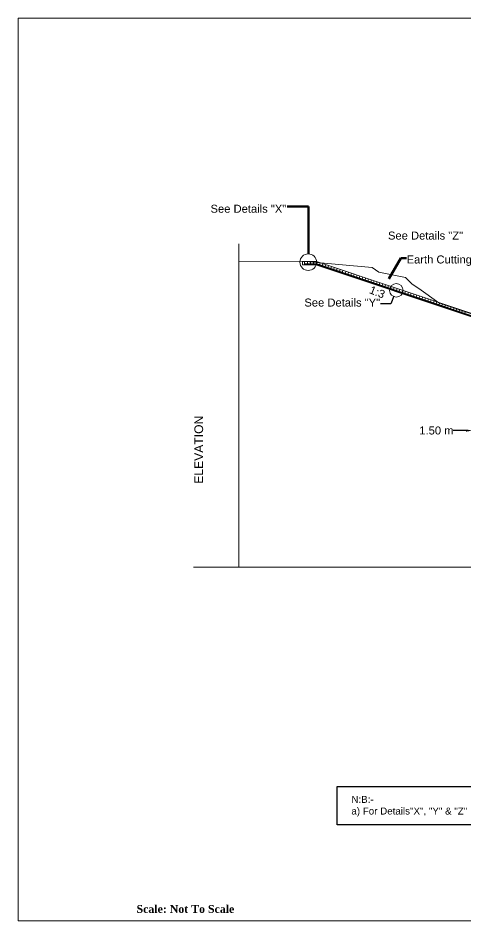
# Model space of a CAD drawing. Header units: inches. Extents: x 15 to 141071, y -30183 to 14738.
# Drawn here: x 69798.5 to 69865.6, y -9238.7 to -9103.4 of the extents above; entities that cross this region are included whole.
import ezdxf

# ---------------------------------------------------------------- set-up
doc = ezdxf.new("R2010")
doc.units = ezdxf.units.IN
doc.header["$MEASUREMENT"] = 0
doc.header["$PDMODE"] = 3
doc.layers.add('Layer1', color=7, linetype='Continuous', lineweight=13)
doc.layers.add('Long Section Labels', color=7, linetype='Continuous', lineweight=9)
doc.layers.add('LINE', color=7, linetype='Continuous')
doc.styles.get("Standard").update_dxf_attribs({"font": 'arial.ttf'})
doc.dimstyles.get("Standard").update_dxf_attribs({"dimtxt": 0.18, "dimasz": 0.18, "dimexe": 0.18, "dimexo": 0.0625, "dimgap": 0.09, "dimtad": 0, "dimtih": 1, "dimtoh": 1, "dimdec": 4, "dimzin": 0, "dimdsep": 46, "dimtxsty": 'Standard', "dimcen": 0.09, "dimadec": 0, "dimazin": 0, "dimtfac": 1, "dimtdec": 4, "dimtofl": 0, "dimtmove": 0, "dimatfit": 3, "dimfxl": 1, "dimtolj": 1, "dimtzin": 0, "dimarcsym": 0})

# ---------------------------------------------------------------- blocks, each defined once
blk = doc.blocks.new('*D80')
at = {"layer": 'Defpoints', "color": 0, "linetype": 'ByBlock', "ltscale": 0.5, "transparency": 16777216}
for p in [(69866.56, -9165.22), (69867.92, -9165.22), (69867.92, -9165.22)]:
    blk.add_point(p, dxfattribs=at)
at = {"layer": 'LINE', "color": 0, "lineweight": -2, "ltscale": 0.5, "transparency": 16777216}
for p, q in [((69866.56, -9165.22), (69866.56, -9165.04)), ((69867.92, -9165.22), (69867.92, -9165.04)), ((69865.56, -9165.22), (69863.65, -9165.22)), ((69868.92, -9165.22), (69869.92, -9165.22))]:
    blk.add_line(p, q, dxfattribs=at)
at = {"layer": 'LINE', "color": 0, "linetype": 'ByBlock', "ltscale": 0.5, "transparency": 16777216}
for points in [[(69865.56, -9165.06), (69865.56, -9165.39), (69866.56, -9165.22)], [(69868.92, -9165.06), (69868.92, -9165.39), (69867.92, -9165.22)]]:
    blk.add_solid(points, dxfattribs=at)
at = {"layer": 'LINE', "color": 0, "linetype": 'ByBlock', "lineweight": 20, "ltscale": 0.5, "transparency": 16777216, "insert": (69861.14, -9165.22), "char_height": 0.85, "attachment_point": 5}
blk.add_mtext('\\A1;{\\H1.412x;1.50 m}', dxfattribs=at)

msp = doc.modelspace()

# ---------------------------------------------------------------- linework, layer by layer
at = {"color": 0, "lineweight": 20}
for p, q in [((69831.524449, -9185.689464), (69831.524449, -9137.258809)), ((69824.766439, -9185.689464), (69981.041822, -9185.689464))]:
    msp.add_line(p, q, dxfattribs=at)
at = {"color": 0, "linetype": 'Continuous', "lineweight": 20, "ltscale": 0.5}
for p, q in [((69843.173722, -9139.911809), (69841.073722, -9139.911809)), ((69841.073722, -9140.368234), (69841.373722, -9140.368234)), ((69843.173722, -9140.211809), (69841.373722, -9140.217322)), ((69841.524449, -9139.911809), (69843.173722, -9139.911809)), ((69866.539211, -9148.116458), (69843.119923, -9140.310028)), ((69866.666658, -9148.058809), (69843.126096, -9140.211955)), ((69843.130825, -9140.213192), (69843.131243, -9140.211939)), ((69843.169372, -9140.226041), (69843.264077, -9139.941927)), ((69866.764211, -9147.775645), (69843.172705, -9139.911809)), ((69843.616502, -9140.375424), (69843.711207, -9140.09131)), ((69844.043409, -9140.517726), (69844.138114, -9140.233612)), ((69844.470317, -9140.660029), (69844.565022, -9140.375915)), ((69844.897224, -9140.802331), (69844.991929, -9140.518217)), ((69845.324132, -9140.944634), (69845.418837, -9140.66052)), ((69845.751039, -9141.086936), (69845.845744, -9140.802822)), ((69845.751039, -9141.086936), (69845.845744, -9140.802822)), ((69846.177947, -9141.229239), (69846.272651, -9140.945125)), ((69846.604854, -9141.371541), (69846.699559, -9141.087427)), ((69847.031762, -9141.513844), (69847.126466, -9141.22973)), ((69847.458669, -9141.656146), (69847.553374, -9141.372032)), ((69847.885577, -9141.798449), (69847.980281, -9141.514335)), ((69848.312484, -9141.940751), (69848.407189, -9141.656637)), ((69848.739392, -9142.083054), (69848.834096, -9141.79894)), ((69849.166299, -9142.225356), (69849.261004, -9141.941242)), ((69849.593207, -9142.367659), (69849.687911, -9142.083545)), ((69849.593207, -9142.367659), (69849.687911, -9142.083545)), ((69850.020114, -9142.509961), (69850.114819, -9142.225847)), ((69850.447022, -9142.652264), (69850.541726, -9142.36815)), ((69850.873929, -9142.794566), (69850.968634, -9142.510452)), ((69851.300837, -9142.936869), (69851.395541, -9142.652755)), ((69851.300837, -9142.936869), (69851.395541, -9142.652755)), ((69851.727744, -9143.079171), (69851.822449, -9142.795057)), ((69852.154652, -9143.221474), (69852.249356, -9142.93736)), ((69852.581559, -9143.363776), (69852.676264, -9143.079662)), ((69853.008467, -9143.506079), (69853.103171, -9143.221965)), ((69853.435374, -9143.648381), (69853.530079, -9143.364267)), ((69853.862282, -9143.790684), (69853.956986, -9143.50657)), ((69854.289189, -9143.932986), (69854.383894, -9143.648872)), ((69854.716097, -9144.075289), (69854.810801, -9143.791175)), ((69855.143004, -9144.217591), (69855.237709, -9143.933477)), ((69855.569912, -9144.359894), (69855.664616, -9144.07578)), ((69855.996819, -9144.502196), (69856.091524, -9144.218082)), ((69856.423726, -9144.644499), (69856.518431, -9144.360385)), ((69856.850634, -9144.786801), (69856.945339, -9144.502687)), ((69857.277541, -9144.929104), (69857.372246, -9144.64499)), ((69857.704449, -9145.071406), (69857.799154, -9144.787292)), ((69858.131356, -9145.213709), (69858.226061, -9144.929595)), ((69858.558264, -9145.356011), (69858.652969, -9145.071897)), ((69858.985171, -9145.498314), (69859.079876, -9145.2142)), ((69859.412079, -9145.640616), (69859.506783, -9145.356502)), ((69859.838986, -9145.782919), (69859.933691, -9145.498805)), ((69860.265894, -9145.925221), (69860.360598, -9145.641107)), ((69860.692801, -9146.067524), (69860.787506, -9145.78341)), ((69861.119709, -9146.209826), (69861.214413, -9145.925712)), ((69861.546616, -9146.352129), (69861.641321, -9146.068015)), ((69861.973524, -9146.494431), (69862.068228, -9146.210317)), ((69862.400431, -9146.636733), (69862.495136, -9146.35262)), ((69862.827339, -9146.779036), (69862.922043, -9146.494922)), ((69863.254246, -9146.921338), (69863.348951, -9146.637225)), ((69863.681154, -9147.063641), (69863.775858, -9146.779527)), ((69864.108061, -9147.205943), (69864.202766, -9146.92183)), ((69864.534969, -9147.348246), (69864.629673, -9147.064132)), ((69864.961876, -9147.490548), (69865.056581, -9147.206435)), ((69865.388784, -9147.632851), (69865.483488, -9147.348737))]:
    msp.add_line(p, q, dxfattribs=at)
at = {"color": 6, "lineweight": 20}
msp.add_lwpolyline([(69831.524449, -9139.840809), (69841.524449, -9139.911809), (69851.524449, -9140.790809), (69852.524449, -9141.478809), (69856.524449, -9142.262809), (69857.524449, -9143.308809), (69858.524449, -9143.958809), (69861.524449, -9146.068809), (69866.524449, -9147.768809)], dxfattribs=at)
at = {"color": 0, "lineweight": 20}
msp.add_lwpolyline([(69826.930927, -9175.170817, 0, 0, 0), (69826.930927, -9153.184419, 0.785228, 0, 0), (69826.930927, -9151.613962, 0, 0, 0)], format="xyseb", dxfattribs=at)
at = {"color": 0, "linetype": 'Continuous', "lineweight": -3, "ltscale": 0.5}
msp.add_lwpolyline([(69846.286492, -9218.557978), (69883.256129, -9218.557978), (69883.256129, -9224.324012), (69846.286492, -9224.324012)], close=True, dxfattribs=at)
at = {"color": 7, "lineweight": 20, "ltscale": 0.18}
msp.add_circle((69841.947459, -9139.990009), 1.244459, dxfattribs=at)
at = {"layer": 'Layer1', "color": 7, "lineweight": 20}
for p, q in [((69841.073722, -9140.368234), (69841.073722, -9139.911809)), ((69841.373722, -9140.217322), (69841.373722, -9139.917322)), ((69841.373722, -9140.368234), (69841.373722, -9139.917322)), ((69841.373722, -9140.417322), (69841.373722, -9139.917322)), ((69843.120937, -9140.310027), (69841.373722, -9140.311809)), ((69843.09996, -9140.410738), (69841.373722, -9140.411809)), ((69841.823722, -9140.215634), (69841.823722, -9139.915634)), ((69842.273722, -9140.213497), (69842.273722, -9139.913497)), ((69842.273722, -9140.211809), (69842.273722, -9139.913497)), ((69842.273722, -9140.211809), (69842.273722, -9139.913497)), ((69842.723722, -9140.211809), (69842.723722, -9139.911809)), ((69843.173722, -9140.211809), (69843.173722, -9139.911809))]:
    msp.add_line(p, q, dxfattribs=at)
at = {"layer": 'LINE', "color": 0, "linetype": 'ByBlock', "lineweight": 20, "ltscale": 0.5}
msp.add_line((69866.539211, -9148.224161), (69843.098945, -9140.410739), dxfattribs=at)
msp.add_circle((69855.136486, -9144.215418), 1.018167, dxfattribs=at)
at = {"layer": 'Long Section Labels'}
msp.add_lwpolyline([(69798.474855, -9103.409465), (69989.819275, -9103.409465), (69989.819275, -9238.709105), (69798.474855, -9238.709105)], close=True, dxfattribs=at)

# ---------------------------------------------------------------- texts
at = {"color": 0, "lineweight": 20}
msp.add_text('ELEVATION', height=1.3, rotation=90, dxfattribs=at).set_placement((69826.190519, -9173.195776))
at = {"color": 0, "linetype": 'ByBlock', "lineweight": 30, "ltscale": 0.5, "insert": (69848.40485, -9219.966362), "char_height": 1.04780933, "width": 46.00178369, "attachment_point": 1}
msp.add_mtext('N:B:-\\Pa) For Details"X", "Y" & "Z"  See Sheet No. 27 of 33', dxfattribs=at)
at = {"layer": 'Layer1', "color": 7, "lineweight": 20, "insert": (69851.421238, -9143.487217), "char_height": 1.1955372, "width": 14.78044575, "attachment_point": 1, "rotation": 338.19859051}
msp.add_mtext('1:3', dxfattribs=at)
at = {"layer": 'LINE', "color": 0, "linetype": 'ByBlock', "lineweight": 20, "ltscale": 0.5, "char_height": 1.2}
for s, insert, attachment_point in [('See Details "X"', (69838.649103, -9131.381255), 3), ('See Details "Z"', (69865.135101, -9135.404577), 3), ('Earth Cutting', (69856.671952, -9138.986315), 1), ('See Details "Y"', (69852.704826, -9145.43899), 3)]:
    msp.add_mtext(s, dxfattribs=dict(at, insert=insert, attachment_point=attachment_point))
at = {"layer": 'LINE', "color": 7, "lineweight": 20, "ltscale": 0.5, "insert": (69816.218907, -9236.326328), "char_height": 1.17549776, "width": 34.84370937, "attachment_point": 1}
msp.add_mtext('{\\fTimes New Roman|b1|i0|c0|p18;Scale: Not To Scale}', dxfattribs=at)

# ---------------------------------------------------------------- dimensions: what is measured, and where the dimension line sits
at = {"layer": 'LINE', "color": 0, "linetype": 'ByBlock', "lineweight": 20, "ltscale": 0.5}
dim = msp.add_linear_dim(base=(69867.91787, -9165.223575), p1=(69866.562261, -9165.223575), p2=(69867.91787, -9165.223575), text='{\\H1.412x;1.50 m}', dimstyle='Standard', override={"dimtxt": 0.85, "dimasz": 1, "dimdec": 2, "dimlfac": 1, "dimpost": 'm', "dimfxl": 0.15, "dimfxlon": 1}, dxfattribs=at)
dim.commit()
dim.dimension.update_dxf_attribs({"geometry": '*D80', "text_midpoint": (69861.140914, -9165.223575), "dimtype": 160})

# ---------------------------------------------------------------- leaders
at = {"color": 7, "linetype": 'Continuous', "lineweight": 20, "ltscale": 0.5}
msp.add_leader([(69854.756762, -9145.094545), (69854.289175, -9146.219088), (69852.756791, -9146.219088)], dimstyle='Standard', override={"dimgap": 0.09, "dimtad": 0, "dimfxl": 0.12}, dxfattribs=at)
at = {"layer": 'LINE', "color": 7, "lineweight": 20, "ltscale": 0.5}
for points in [[(69841.95777, -9138.739029), (69841.95777, -9131.670664), (69838.787156, -9131.670664)], [(69854.032206, -9142.508221), (69855.796026, -9139.375974), (69856.673172, -9139.375974)]]:
    msp.add_leader(points, dimstyle='Standard', override={"dimtxt": 0.9, "dimasz": 0.7, "dimclrd": 7, "dimclre": 7, "dimclrt": 7, "dimlwd": 65535, "dimlwe": 65535}, dxfattribs=at)

doc.saveas('drawing.dxf')
